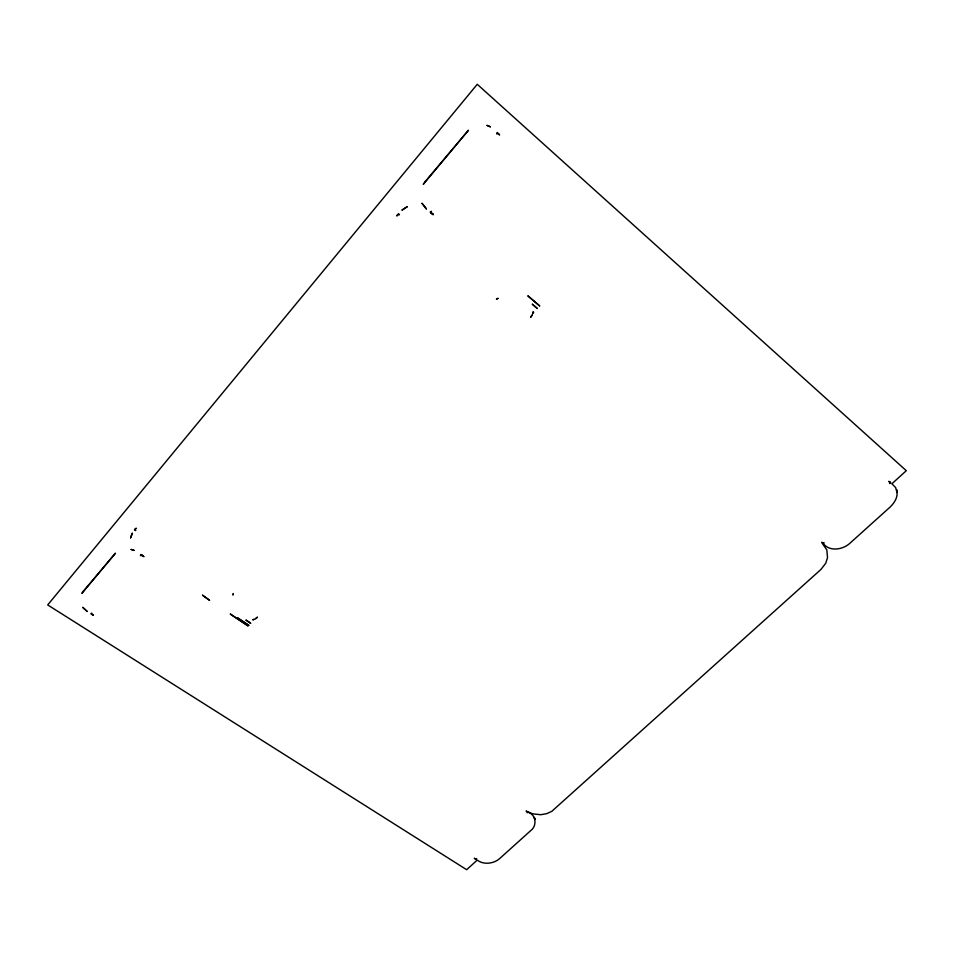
<?xml version="1.0" encoding="UTF-8"?>
<svg xmlns="http://www.w3.org/2000/svg" width="954" height="954" viewBox="0 0 954 954"><rect width="100%" height="100%" fill="white"/><g stroke="black" fill="none" stroke-linecap="round" stroke-linejoin="round"><path stroke-width="1.43" d="M889.879 481.997L889.605 483.499L890.786 482.807L888.699 481.365L889.784 481.913M475.223 858.827L476.642 858.624L476.141 859.411L474.269 858.218L475.14 858.767M896.581 489.7L897.082 492.431C897.535 498.346 893.874 503.318 890.297 506.896L849.931 543.231C843.515 549.289 830.505 552.175 823.481 543.947L824.184 542.921L821.609 542.373L826.82 549.874L827.535 557.625L825.711 563.301L820.965 569.419L551.734 811.389L546.702 813.655L540.775 814.704L532.761 813.869L526.071 811.115L527.204 811.592L527.157 812.736L528.122 812.2C536.673 815.026 536.804 826.259 530.806 830.529L499.598 858.624C494.136 863.489 483.976 865.278 477.227 860.103L466.661 869.702L47.7 604.931L477.25 84.298L906.3 470.692L891.883 483.785L895.591 487.506L897.082 492.431L896.581 489.7M530.603 317.348L532.201 314.975L530.603 317.348M233.325 593.638L233.014 594.843L233.325 593.638M533.143 311.982L532.702 313.496L533.68 312.423L533.143 311.982M132.248 533.322L130.603 537.817L132.248 533.322M140.834 554.56L140.393 555.598L142.015 555.347L143.064 556.361L141.872 555.109L143.994 556.671L140.834 554.56M497.344 132.534L496.664 133.93L498.56 133.62L499.598 135.015L497.344 132.534M397.591 214.698L396.792 216.009L398.557 213.589L399.44 214.769L397.591 214.698M83.463 591.11L81.901 593.388L115.458 553.189L83.463 591.11M425.46 181.284L423.29 184.349L468.45 130.257L425.46 181.284M135.194 529.136L134.466 530.042L135.718 530.555L135.194 529.136L136.148 528.313L135.194 529.136M93.361 615.091L90.821 613.768L91.775 613.136L91.989 614.519L93.361 615.091M432.842 213.899L431.017 213.016L433.307 214.745L430.147 212.074L431.363 211.228L431.363 213.1L432.842 213.899M497.964 298.387L496.497 299.079L497.964 298.387M254.253 619.289L252.965 619.79L254.253 619.289M257.353 617.262L255.505 618.741L257.353 617.262M407.286 206.66L402.099 210.023L407.286 206.66M246.108 620.16L250.628 623.272L246.108 620.16M134.144 550.434L131.151 549.456L134.144 550.434M490.368 126.799L487.1 125.427L490.368 126.799M237.725 617.977L248.755 625.323L237.725 617.977M230.82 614.388L230.212 614.03L248.171 625.967L230.82 614.388M82.819 607.412L87.172 611.442L82.819 607.412M209.522 600.257L202.546 595.236L209.522 600.257M534.312 817.483L534.956 819.45L534.312 817.483M537.269 308.488L532.404 304.254L537.269 308.488M539.63 305.888L528.003 295.967L539.63 305.888M422.038 203.357L426.366 208.878L422.038 203.357"/></g></svg>
